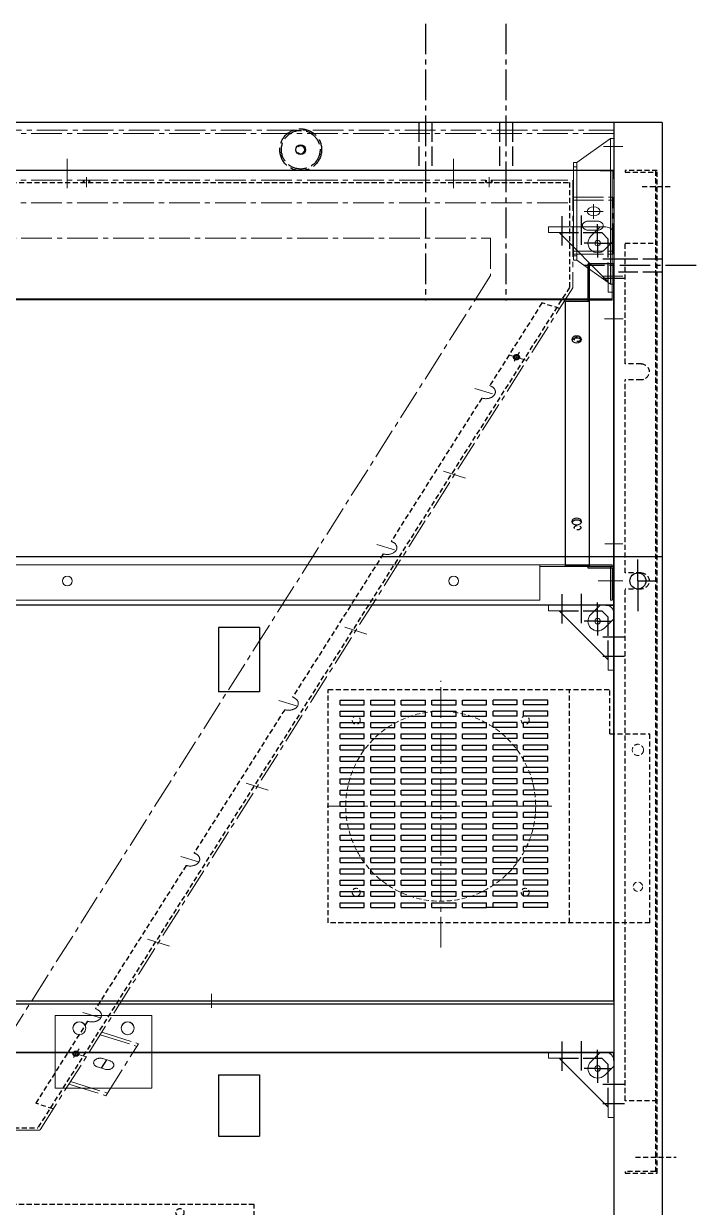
# Model space of a CAD drawing. Header units: millimetres. Extents: x -30327 to 34858, y 4015 to 75103.
# Drawn here: x -8262 to -7844, y 48975 to 49711 of the extents above; entities that cross this region are included whole.
import ezdxf

# ---------------------------------------------------------------- set-up
doc = ezdxf.new("R2010")
doc.units = ezdxf.units.MM
for name, pattern in [('ACAD_ISO02W100', [15, 12, -3]), ('CENTER2', [28.575, 19.05, -3.175, 3.175, -3.175]), ('HIDDEN2', [4.7625, 3.175, -1.5875])]:
    doc.linetypes.add(name, pattern=pattern)
doc.layers.add('cen', color=1, linetype='CENTER2', lineweight=9)
doc.layers.add('dim', color=2, linetype='Continuous', lineweight=9)
for name, color, linetype in [('green', 3, 'ACAD_ISO02W100'), ('hidden', 3, 'HIDDEN2'), ('magenta', 6, 'Continuous'), ('red', 1, 'CENTER2'), ('yellow', 2, 'Continuous')]:
    doc.layers.add(name, color=color, linetype=linetype)

# ---------------------------------------------------------------- blocks, each defined once
blk = doc.blocks.new('DDD')
for p, q in [((4725.73, 13519.48), (4695.23, 13549.98)), ((4725.73, 13519.48), (4695.23, 13549.98)), ((4720.74, 13553.48), (4714.99, 13547.73)), ((4720.74, 13553.48), (4714.99, 13547.73)), ((4729.23, 13545), (4723.47, 13539.24)), ((4729.23, 13545), (4723.47, 13539.24))]:
    blk.add_line(p, q)
blk.add_lwpolyline([(4688.73, 13553.48), (4724.23, 13553.48, -0.414214), (4729.23, 13548.48), (4729.23, 13512.98)], format="xyb")
blk.add_lwpolyline([(4688.73, 13553.48), (4724.23, 13553.48, -0.414214), (4729.23, 13548.48), (4729.23, 13512.98)], format="xyb")
for points in [[(4688.73, 13553.48), (4688.73, 13549.98)], [(4688.73, 13553.48), (4688.73, 13549.98)], [(4688.73, 13549.98), (4695.23, 13549.98)], [(4688.73, 13549.98), (4695.23, 13549.98)], [(4725.73, 13519.48), (4725.73, 13512.98)], [(4725.73, 13519.48), (4725.73, 13512.98)], [(4725.73, 13512.98), (4729.23, 13512.98)], [(4725.73, 13512.98), (4729.23, 13512.98)]]:
    blk.add_lwpolyline(points)
blk.add_circle((4719.23, 13543.48), 1.75)
blk.add_circle((4719.23, 13543.48), 1.75)
blk.add_arc((4719.23, 13543.48), 6, 135, 315)
blk.add_arc((4719.23, 13543.48), 6, 135, 315)
at = {"layer": 'green'}
for p, q in [((4695.23, 13549.98), (4721.73, 13549.98)), ((4695.23, 13549.98), (4721.73, 13549.98)), ((4721.73, 13549.98), (4725.73, 13545.98)), ((4721.73, 13549.98), (4725.73, 13545.98)), ((4725.73, 13519.48), (4725.73, 13545.98)), ((4725.73, 13519.48), (4725.73, 13545.98))]:
    blk.add_line(p, q, dxfattribs=at)
at = {"layer": 'red'}
for p, q in [((4697.23, 13542.02), (4697.23, 13560.21)), ((4697.23, 13542.02), (4697.23, 13560.21)), ((4709.23, 13542.32), (4709.23, 13560.51)), ((4709.23, 13542.32), (4709.23, 13560.51)), ((4719.23, 13543.48), (4719.23, 13555.15)), ((4719.23, 13543.48), (4719.23, 13555.15)), ((4719.23, 13543.48), (4710.82, 13543.48)), ((4719.23, 13543.48), (4710.82, 13543.48)), ((4719.23, 13543.48), (4727.73, 13543.5)), ((4719.23, 13543.48), (4727.73, 13543.5)), ((4719.23, 13543.48), (4719.23, 13534.6)), ((4719.23, 13543.48), (4719.23, 13534.6)), ((4735.86, 13533.48), (4722.43, 13533.48)), ((4735.86, 13533.48), (4722.43, 13533.48)), ((4735.86, 13521.48), (4722.43, 13521.48)), ((4735.86, 13521.48), (4722.43, 13521.48))]:
    blk.add_line(p, q, dxfattribs=at)
blk = doc.blocks.new('htrsdgstergs')
for p, q in [((3647.03, 65525.53), (3775.03, 65525.53)), ((3647.03, 65523.53), (3647.03, 65525.53)), ((3647.03, 65523.53), (3775.03, 65523.53)), ((3668.03, 65502.53), (3647.03, 65523.53)), ((3754.03, 65502.53), (3775.03, 65523.53)), ((3775.03, 65525.53), (3775.03, 65523.53)), ((3754.03, 65502.53), (3668.03, 65502.53)), ((3668.03, 65502.53), (3668.03, 65500.53)), ((3754.03, 65500.53), (3668.03, 65500.53)), ((3672.03, 65502.53), (3672.03, 65500.53)), ((3750.03, 65502.53), (3750.03, 65500.53)), ((3754.03, 65502.53), (3754.03, 65500.53))]:
    blk.add_line(p, q)
blk.add_circle((3711.03, 65513.03), 4)
at = {"layer": 'cen'}
for p, q in [((3654.03, 65519.17), (3654.03, 65531.09)), ((3768.03, 65519.17), (3768.03, 65531.09)), ((3711.03, 65507.07), (3711.03, 65518.99)), ((3704.59, 65513.03), (3717.24, 65513.03))]:
    blk.add_line(p, q, dxfattribs=at)
blk = doc.blocks.new('HDRTHRDTHD')
for p, q in [((5220.52, 65527.33), (5280.52, 65527.33)), ((5220.52, 65527.33), (5280.52, 65527.33)), ((5220.52, 65482.08), (5220.52, 65527.33)), ((5280.52, 65527.33), (5280.52, 65482.08)), ((5280.52, 65482.08), (5220.52, 65482.08))]:
    blk.add_line(p, q)
for centre in [(5235.52, 65519.33), (5265.52, 65519.33)]:
    blk.add_circle(centre, 4)
for centre in [(5235.52, 65519.33), (5265.52, 65519.33)]:
    blk.add_arc(centre, 4, 3.83835, 176.16165)
blk = doc.blocks.new('HEGHER')
for p, q in [((-26.29, 44092.11), (-1.29, 44092.11)), ((-26.29, 44089.61), (-1.29, 44089.61)), ((-1.29, 44092.11), (-1.29, 44042.11)), ((-1.29, 44092.11), (-1.29, 44042.11)), ((-16.29, 44071.11), (-11.29, 44071.11)), ((-16.29, 44063.11), (-11.29, 44063.11)), ((-26.29, 44044.61), (-1.29, 44044.61)), ((-26.29, 44042.11), (-1.29, 44042.11))]:
    blk.add_line(p, q)
for centre, start, end in [((-16.29, 44067.11), 90, 270), ((-11.29, 44067.11), 270, 90)]:
    blk.add_arc(centre, 4, start, end)
blk = doc.blocks.new('GSEFREGFSEA')
for p, q in [((-1256.36, 55296.77), (-810.47, 55296.77)), ((-479.42, 54556.5), (-810.47, 55296.77)), ((-530.42, 54545.62), (-843.53, 55245.77)), ((-781.71, 55232.46), (-792.67, 55227.56)), ((-507.96, 54620.33), (-518.92, 54615.43)), ((-479.42, 54461.86), (-479.42, 54556.5)), ((-530.42, 54512.86), (-530.42, 54545.62)), ((-479.42, 54526.86), (-454.42, 54526.86)), ((-479.42, 54524.36), (-454.42, 54524.36)), ((-454.42, 54526.86), (-454.42, 54476.86)), ((-1536.42, 54512.86), (-530.42, 54512.86)), ((-469.42, 54505.86), (-464.42, 54505.86)), ((-469.42, 54497.86), (-464.42, 54497.86)), ((-1587.42, 54481.86), (-479.42, 54481.86)), ((-479.42, 54479.36), (-454.42, 54479.36)), ((-479.42, 54476.86), (-454.42, 54476.86)), ((-1587.42, 54461.86), (-479.42, 54461.86))]:
    blk.add_line(p, q)
for centre, radius, start, end in [((-778.2, 55195.73), 6, 292.11967, 116.06958), ((-717.16, 55058.71), 6, 293.93669, 114.09462), ((-655.92, 54921.78), 6, 293.93669, 114.09462), ((-594.68, 54784.85), 6, 293.93669, 114.09462), ((-533.45, 54647.92), 6, 293.93669, 114.09462), ((-469.42, 54501.86), 4, 90, 270), ((-464.42, 54501.86), 4, 270, 90)]:
    blk.add_arc(centre, radius, start, end)
at = {"layer": 'cen'}
for p, q in [((-784.51, 55231.2), (-792.4, 55227.69)), ((-783.69, 55193.29), (-772.72, 55198.16)), ((-743.7, 55128.96), (-729.91, 55135.13)), ((-722.83, 55056.19), (-711.86, 55061.06)), ((-682.39, 54991.87), (-668.6, 54998.03)), ((-661.97, 54919.1), (-651, 54923.96)), ((-621.08, 54854.77), (-607.29, 54860.93)), ((-601.11, 54782), (-590.14, 54786.86)), ((-559.76, 54717.67), (-545.98, 54723.83)), ((-540.25, 54644.9), (-529.28, 54649.77)), ((-510.76, 54619.07), (-518.65, 54615.56)), ((-781.42, 54459.29), (-781.42, 54467.92)), ((-531.42, 54459.29), (-531.42, 54467.92))]:
    blk.add_line(p, q, dxfattribs=at)
at = {"layer": 'cen', "ltscale": 4}
for p, q in [((-789.64, 55233.05), (-786.15, 55225.21)), ((-515.89, 54620.92), (-512.4, 54613.08))]:
    blk.add_line(p, q, dxfattribs=at)
at = {"layer": 'hidden'}
for p, q in [((-1255.07, 55294.77), (-811.77, 55294.77)), ((-481.42, 54556.08), (-811.77, 55294.77)), ((-802.13, 55278.11), (-813.08, 55273.21)), ((-780.84, 55201.12), (-813.08, 55273.21)), ((-719.61, 55064.19), (-775.94, 55190.17)), ((-658.37, 54927.26), (-714.71, 55053.24)), ((-597.13, 54790.33), (-653.47, 54916.3)), ((-535.89, 54653.4), (-592.23, 54779.37)), ((-498.51, 54569.79), (-531, 54642.44)), ((-487.55, 54574.69), (-498.51, 54569.79)), ((-481.42, 54463.86), (-481.42, 54556.08)), ((-1585.42, 54463.86), (-481.42, 54463.86))]:
    blk.add_line(p, q, dxfattribs=at)
at = {"layer": 'hidden', "ltscale": 4}
for p, q in [((-783.42, 54463.86), (-783.42, 54461.86)), ((-782.92, 54463.86), (-782.92, 54461.86)), ((-779.92, 54463.86), (-779.92, 54461.86)), ((-779.42, 54463.86), (-779.42, 54461.86)), ((-533.42, 54463.86), (-533.42, 54461.86)), ((-532.92, 54463.86), (-532.92, 54461.86)), ((-529.92, 54463.86), (-529.92, 54461.86)), ((-529.42, 54463.86), (-529.42, 54461.86))]:
    blk.add_line(p, q, dxfattribs=at)
for centre, radius in [((-788.1, 55229.61), 2), ((-788.1, 55229.61), 2), ((-788.1, 55229.61), 1.5), ((-788.1, 55229.61), 1.5), ((-514.35, 54617.48), 2), ((-514.35, 54617.48), 2), ((-514.35, 54617.48), 1.5), ((-514.35, 54617.48), 1.5)]:
    blk.add_circle(centre, radius, dxfattribs=at)
at = {"layer": 'yellow'}
blk.add_line((-769.16, 55234.94), (-772.42, 55242.25), dxfattribs=at)
at = {"rotation": 24.09462357334447}
blk.add_blockref('HEGHER', (17231.97, 15016.58), dxfattribs=at)
blk = doc.blocks.new('HTHERHT')
at = {"lineweight": 15}
for p, q in [((9552.16, 59447.97), (8395.16, 59447.97)), ((9552.16, 59447.97), (9552.16, 59446.23)), ((9552.16, 59446.23), (9552.16, 59368.27)), ((9552.16, 59368.27), (8395.16, 59368.27)), ((9538.16, 59367.75), (8409.16, 59367.75)), ((9538.16, 59367.93), (9552.16, 59367.93)), ((9538.16, 59367.93), (9538.16, 59367.75)), ((9538.16, 59367.75), (9538.16, 59202.97)), ((9538.16, 59367.47), (9552.16, 59367.47)), ((9552.16, 59368.27), (9552.16, 59367.93)), ((9552.16, 59367.47), (9552.16, 59367.93)), ((9552.16, 59202.97), (8395.16, 59202.97)), ((9552.16, 59201.97), (9507.16, 59201.97)), ((9552.16, 59202.97), (9552.16, 59201.97)), ((9507.16, 59180.97), (8440.16, 59180.97)), ((9552.16, 59180.97), (9551.16, 59180.97))]:
    blk.add_line(p, q, dxfattribs=at)
for p, q in [((9507.16, 59202.97), (9507.16, 59180.97)), ((9551.16, 59201.97), (9551.16, 59180.97)), ((9552.16, 59201.97), (9552.16, 59180.97))]:
    blk.add_line(p, q)
for centre in [(9213.66, 59192.97), (9453.66, 59192.97)]:
    blk.add_circle(centre, 3)
at = {"layer": 'cen'}
for p, q in [((9213.66, 59455.21), (9213.66, 59437.09)), ((9453.66, 59455.21), (9453.66, 59437.09)), ((9558.83, 59192.97), (9543.49, 59192.97))]:
    blk.add_line(p, q, dxfattribs=at)
at = {"layer": 'hidden', "extrusion": (0, -0.707107, 0.707107)}
for centre in [(9530.66, 41961.93, -41961.93), (9530.66, 41879.16, -41879.16)]:
    blk.add_circle(centre, 2, dxfattribs=at)
blk = doc.blocks.new('HTRDHTRSH')
for p, q in [((12268.56, 58771.41), (12268.56, 58916.41)), ((12268.56, 58916.41), (12443.56, 58916.41)), ((12418.56, 58771.41), (12418.56, 58916.41)), ((12443.56, 58888.91), (12443.56, 58916.41)), ((12443.56, 58888.91), (12468.56, 58888.91)), ((12468.56, 58771.41), (12468.56, 58888.91)), ((12468.56, 58771.41), (12268.56, 58771.41))]:
    blk.add_line(p, q)
at = {"lineweight": 9}
for centre, radius in [((12338.56, 58843.91), 59), ((12286.06, 58897.41), 2.5), ((12391.06, 58897.41), 2.5), ((12461.06, 58878.91), 3.5), ((12286.06, 58790.41), 2.5), ((12391.06, 58790.41), 2.5), ((12461.06, 58793.91), 2.91)]:
    blk.add_circle(centre, radius, dxfattribs=at)
at = {"layer": 'cen', "lineweight": 9}
for p, q in [((12338.56, 58756.05), (12338.56, 58921.93)), ((12267.96, 58843.91), (12409.16, 58843.91))]:
    blk.add_line(p, q, dxfattribs=at)
blk = doc.blocks.new('bgfs')
at = {"color": 0}
for p, q in [((19166.84, 10900.74), (19181.84, 10900.74)), ((19166.84, 10897.74), (19166.84, 10900.74)), ((19166.84, 10897.74), (19181.84, 10897.74)), ((19181.84, 10897.74), (19181.84, 10900.74)), ((19185.84, 10900.74), (19200.84, 10900.74)), ((19185.84, 10897.74), (19185.84, 10900.74)), ((19185.84, 10897.74), (19200.84, 10897.74)), ((19200.84, 10897.74), (19200.84, 10900.74)), ((19204.84, 10900.74), (19219.84, 10900.74)), ((19204.84, 10897.74), (19204.84, 10900.74)), ((19204.84, 10897.74), (19219.84, 10897.74)), ((19219.84, 10897.74), (19219.84, 10900.74)), ((19223.84, 10900.74), (19238.84, 10900.74)), ((19223.84, 10897.74), (19223.84, 10900.74)), ((19223.84, 10897.74), (19238.84, 10897.74)), ((19238.84, 10897.74), (19238.84, 10900.74)), ((19242.84, 10900.74), (19257.84, 10900.74)), ((19242.84, 10897.74), (19242.84, 10900.74)), ((19242.84, 10897.74), (19257.84, 10897.74)), ((19257.84, 10897.74), (19257.84, 10900.74)), ((19261.84, 10897.74), (19261.84, 10900.74)), ((19276.84, 10900.74), (19261.84, 10900.74)), ((19276.84, 10897.74), (19261.84, 10897.74)), ((19276.84, 10897.74), (19276.84, 10900.74)), ((19280.84, 10897.74), (19280.84, 10900.74)), ((19295.84, 10900.74), (19280.84, 10900.74)), ((19295.84, 10897.74), (19280.84, 10897.74)), ((19295.84, 10897.74), (19295.84, 10900.74)), ((19166.84, 10893.74), (19181.84, 10893.74)), ((19166.84, 10890.74), (19166.84, 10893.74)), ((19166.84, 10890.74), (19181.84, 10890.74)), ((19181.84, 10890.74), (19181.84, 10893.74)), ((19185.84, 10893.74), (19200.84, 10893.74)), ((19185.84, 10890.74), (19185.84, 10893.74)), ((19185.84, 10890.74), (19200.84, 10890.74)), ((19200.84, 10890.74), (19200.84, 10893.74)), ((19204.84, 10893.74), (19219.84, 10893.74)), ((19204.84, 10890.74), (19204.84, 10893.74)), ((19204.84, 10890.74), (19219.84, 10890.74)), ((19219.84, 10890.74), (19219.84, 10893.74)), ((19223.84, 10893.74), (19238.84, 10893.74)), ((19223.84, 10890.74), (19223.84, 10893.74)), ((19223.84, 10890.74), (19238.84, 10890.74)), ((19238.84, 10890.74), (19238.84, 10893.74)), ((19242.84, 10893.74), (19257.84, 10893.74)), ((19242.84, 10890.74), (19242.84, 10893.74)), ((19242.84, 10890.74), (19257.84, 10890.74)), ((19257.84, 10890.74), (19257.84, 10893.74)), ((19261.84, 10890.74), (19261.84, 10893.74)), ((19276.84, 10893.74), (19261.84, 10893.74)), ((19276.84, 10890.74), (19261.84, 10890.74)), ((19276.84, 10890.74), (19276.84, 10893.74)), ((19280.84, 10890.74), (19280.84, 10893.74)), ((19295.84, 10893.74), (19280.84, 10893.74)), ((19295.84, 10890.74), (19280.84, 10890.74)), ((19295.84, 10890.74), (19295.84, 10893.74)), ((19166.84, 10886.74), (19181.84, 10886.74)), ((19166.84, 10883.74), (19166.84, 10886.74)), ((19166.84, 10883.74), (19181.84, 10883.74)), ((19166.84, 10879.74), (19181.84, 10879.74)), ((19166.84, 10876.74), (19166.84, 10879.74)), ((19181.84, 10883.74), (19181.84, 10886.74)), ((19181.84, 10876.74), (19181.84, 10879.74)), ((19185.84, 10886.74), (19200.84, 10886.74)), ((19185.84, 10883.74), (19185.84, 10886.74)), ((19185.84, 10883.74), (19200.84, 10883.74)), ((19185.84, 10879.74), (19200.84, 10879.74)), ((19185.84, 10876.74), (19185.84, 10879.74)), ((19200.84, 10883.74), (19200.84, 10886.74)), ((19200.84, 10876.74), (19200.84, 10879.74)), ((19204.84, 10886.74), (19219.84, 10886.74)), ((19204.84, 10883.74), (19204.84, 10886.74)), ((19204.84, 10883.74), (19219.84, 10883.74)), ((19204.84, 10879.74), (19219.84, 10879.74)), ((19204.84, 10876.74), (19204.84, 10879.74)), ((19219.84, 10883.74), (19219.84, 10886.74)), ((19219.84, 10876.74), (19219.84, 10879.74)), ((19223.84, 10886.74), (19238.84, 10886.74)), ((19223.84, 10883.74), (19223.84, 10886.74)), ((19223.84, 10883.74), (19238.84, 10883.74)), ((19223.84, 10879.74), (19238.84, 10879.74)), ((19223.84, 10876.74), (19223.84, 10879.74)), ((19238.84, 10883.74), (19238.84, 10886.74)), ((19238.84, 10876.74), (19238.84, 10879.74)), ((19242.84, 10883.74), (19242.84, 10886.74)), ((19242.84, 10886.74), (19257.84, 10886.74)), ((19242.84, 10883.74), (19257.84, 10883.74)), ((19242.84, 10876.74), (19242.84, 10879.74)), ((19242.84, 10879.74), (19257.84, 10879.74)), ((19257.84, 10883.74), (19257.84, 10886.74)), ((19257.84, 10876.74), (19257.84, 10879.74)), ((19276.84, 10886.74), (19261.84, 10886.74)), ((19261.84, 10883.74), (19261.84, 10886.74)), ((19276.84, 10883.74), (19261.84, 10883.74)), ((19276.84, 10879.74), (19261.84, 10879.74)), ((19261.84, 10876.74), (19261.84, 10879.74)), ((19276.84, 10883.74), (19276.84, 10886.74)), ((19276.84, 10876.74), (19276.84, 10879.74)), ((19280.84, 10883.74), (19280.84, 10886.74)), ((19295.84, 10886.74), (19280.84, 10886.74)), ((19295.84, 10883.74), (19280.84, 10883.74)), ((19280.84, 10876.74), (19280.84, 10879.74)), ((19295.84, 10879.74), (19280.84, 10879.74)), ((19295.84, 10883.74), (19295.84, 10886.74)), ((19295.84, 10876.74), (19295.84, 10879.74)), ((19166.84, 10876.74), (19181.84, 10876.74)), ((19166.84, 10869.74), (19166.84, 10872.74)), ((19166.84, 10872.74), (19181.84, 10872.74)), ((19181.84, 10869.74), (19181.84, 10872.74)), ((19185.84, 10876.74), (19200.84, 10876.74)), ((19185.84, 10869.74), (19185.84, 10872.74)), ((19185.84, 10872.74), (19200.84, 10872.74)), ((19200.84, 10869.74), (19200.84, 10872.74)), ((19204.84, 10876.74), (19219.84, 10876.74)), ((19204.84, 10869.74), (19204.84, 10872.74)), ((19204.84, 10872.74), (19219.84, 10872.74)), ((19219.84, 10869.74), (19219.84, 10872.74)), ((19223.84, 10876.74), (19238.84, 10876.74)), ((19223.84, 10869.74), (19223.84, 10872.74)), ((19223.84, 10872.74), (19238.84, 10872.74)), ((19238.84, 10869.74), (19238.84, 10872.74)), ((19242.84, 10876.74), (19257.84, 10876.74)), ((19242.84, 10869.74), (19242.84, 10872.74)), ((19242.84, 10872.74), (19257.84, 10872.74)), ((19257.84, 10869.74), (19257.84, 10872.74)), ((19276.84, 10876.74), (19261.84, 10876.74)), ((19276.84, 10872.74), (19261.84, 10872.74)), ((19261.84, 10869.74), (19261.84, 10872.74)), ((19276.84, 10869.74), (19276.84, 10872.74)), ((19295.84, 10876.74), (19280.84, 10876.74)), ((19295.84, 10872.74), (19280.84, 10872.74)), ((19280.84, 10869.74), (19280.84, 10872.74)), ((19295.84, 10869.74), (19295.84, 10872.74)), ((19166.84, 10869.74), (19181.84, 10869.74)), ((19166.84, 10862.74), (19166.84, 10865.74)), ((19166.84, 10865.74), (19181.84, 10865.74)), ((19181.84, 10862.74), (19181.84, 10865.74)), ((19185.84, 10869.74), (19200.84, 10869.74)), ((19185.84, 10862.74), (19185.84, 10865.74)), ((19185.84, 10865.74), (19200.84, 10865.74)), ((19200.84, 10862.74), (19200.84, 10865.74)), ((19204.84, 10869.74), (19219.84, 10869.74)), ((19204.84, 10862.74), (19204.84, 10865.74)), ((19204.84, 10865.74), (19219.84, 10865.74)), ((19219.84, 10862.74), (19219.84, 10865.74)), ((19223.84, 10869.74), (19238.84, 10869.74)), ((19223.84, 10862.74), (19223.84, 10865.74)), ((19223.84, 10865.74), (19238.84, 10865.74)), ((19238.84, 10862.74), (19238.84, 10865.74)), ((19242.84, 10869.74), (19257.84, 10869.74)), ((19242.84, 10862.74), (19242.84, 10865.74)), ((19242.84, 10865.74), (19257.84, 10865.74)), ((19257.84, 10862.74), (19257.84, 10865.74)), ((19276.84, 10869.74), (19261.84, 10869.74)), ((19276.84, 10865.74), (19261.84, 10865.74)), ((19261.84, 10862.74), (19261.84, 10865.74)), ((19276.84, 10862.74), (19276.84, 10865.74)), ((19295.84, 10869.74), (19280.84, 10869.74)), ((19295.84, 10865.74), (19280.84, 10865.74)), ((19280.84, 10862.74), (19280.84, 10865.74)), ((19295.84, 10862.74), (19295.84, 10865.74)), ((19166.84, 10862.74), (19181.84, 10862.74)), ((19166.84, 10855.74), (19166.84, 10858.74)), ((19166.84, 10858.74), (19181.84, 10858.74)), ((19181.84, 10855.74), (19181.84, 10858.74)), ((19185.84, 10862.74), (19200.84, 10862.74)), ((19185.84, 10855.74), (19185.84, 10858.74)), ((19185.84, 10858.74), (19200.84, 10858.74)), ((19200.84, 10855.74), (19200.84, 10858.74)), ((19204.84, 10862.74), (19219.84, 10862.74)), ((19204.84, 10855.74), (19204.84, 10858.74)), ((19204.84, 10858.74), (19219.84, 10858.74)), ((19219.84, 10855.74), (19219.84, 10858.74)), ((19223.84, 10862.74), (19238.84, 10862.74)), ((19223.84, 10855.74), (19223.84, 10858.74)), ((19223.84, 10858.74), (19238.84, 10858.74)), ((19238.84, 10855.74), (19238.84, 10858.74)), ((19242.84, 10862.74), (19257.84, 10862.74)), ((19242.84, 10855.74), (19242.84, 10858.74)), ((19242.84, 10858.74), (19257.84, 10858.74)), ((19257.84, 10855.74), (19257.84, 10858.74)), ((19276.84, 10862.74), (19261.84, 10862.74)), ((19276.84, 10858.74), (19261.84, 10858.74)), ((19261.84, 10855.74), (19261.84, 10858.74)), ((19276.84, 10855.74), (19276.84, 10858.74)), ((19295.84, 10862.74), (19280.84, 10862.74)), ((19295.84, 10858.74), (19280.84, 10858.74)), ((19280.84, 10855.74), (19280.84, 10858.74)), ((19295.84, 10855.74), (19295.84, 10858.74)), ((19166.84, 10855.74), (19181.84, 10855.74)), ((19166.84, 10848.74), (19166.84, 10851.74)), ((19166.84, 10851.74), (19181.84, 10851.74)), ((19181.84, 10848.74), (19181.84, 10851.74)), ((19185.84, 10855.74), (19200.84, 10855.74)), ((19185.84, 10848.74), (19185.84, 10851.74)), ((19185.84, 10851.74), (19200.84, 10851.74)), ((19200.84, 10848.74), (19200.84, 10851.74)), ((19204.84, 10855.74), (19219.84, 10855.74)), ((19204.84, 10848.74), (19204.84, 10851.74)), ((19204.84, 10851.74), (19219.84, 10851.74)), ((19219.84, 10848.74), (19219.84, 10851.74)), ((19223.84, 10855.74), (19238.84, 10855.74)), ((19223.84, 10848.74), (19223.84, 10851.74)), ((19223.84, 10851.74), (19238.84, 10851.74)), ((19238.84, 10848.74), (19238.84, 10851.74)), ((19242.84, 10855.74), (19257.84, 10855.74)), ((19242.84, 10851.74), (19257.84, 10851.74)), ((19242.84, 10848.74), (19242.84, 10851.74)), ((19257.84, 10848.74), (19257.84, 10851.74)), ((19276.84, 10855.74), (19261.84, 10855.74)), ((19261.84, 10848.74), (19261.84, 10851.74)), ((19276.84, 10851.74), (19261.84, 10851.74)), ((19276.84, 10848.74), (19276.84, 10851.74)), ((19295.84, 10855.74), (19280.84, 10855.74)), ((19295.84, 10851.74), (19280.84, 10851.74)), ((19280.84, 10848.74), (19280.84, 10851.74)), ((19295.84, 10848.74), (19295.84, 10851.74)), ((19166.84, 10848.74), (19181.84, 10848.74)), ((19166.84, 10841.74), (19166.84, 10844.74)), ((19166.84, 10844.74), (19181.84, 10844.74)), ((19181.84, 10841.74), (19181.84, 10844.74)), ((19185.84, 10848.74), (19200.84, 10848.74)), ((19185.84, 10841.74), (19185.84, 10844.74)), ((19185.84, 10844.74), (19200.84, 10844.74)), ((19200.84, 10841.74), (19200.84, 10844.74)), ((19204.84, 10848.74), (19219.84, 10848.74)), ((19204.84, 10841.74), (19204.84, 10844.74)), ((19204.84, 10844.74), (19219.84, 10844.74)), ((19219.84, 10841.74), (19219.84, 10844.74)), ((19223.84, 10848.74), (19238.84, 10848.74)), ((19223.84, 10841.74), (19223.84, 10844.74)), ((19223.84, 10844.74), (19238.84, 10844.74)), ((19238.84, 10841.74), (19238.84, 10844.74)), ((19242.84, 10848.74), (19257.84, 10848.74)), ((19242.84, 10844.74), (19257.84, 10844.74)), ((19242.84, 10841.74), (19242.84, 10844.74)), ((19257.84, 10841.74), (19257.84, 10844.74)), ((19276.84, 10848.74), (19261.84, 10848.74)), ((19261.84, 10841.74), (19261.84, 10844.74)), ((19276.84, 10844.74), (19261.84, 10844.74)), ((19276.84, 10841.74), (19276.84, 10844.74)), ((19295.84, 10848.74), (19280.84, 10848.74)), ((19295.84, 10844.74), (19280.84, 10844.74)), ((19280.84, 10841.74), (19280.84, 10844.74)), ((19295.84, 10841.74), (19295.84, 10844.74)), ((19166.84, 10841.74), (19181.84, 10841.74)), ((19166.84, 10837.74), (19181.84, 10837.74)), ((19166.84, 10834.74), (19166.84, 10837.74)), ((19181.84, 10834.74), (19181.84, 10837.74)), ((19185.84, 10841.74), (19200.84, 10841.74)), ((19185.84, 10837.74), (19200.84, 10837.74)), ((19185.84, 10834.74), (19185.84, 10837.74)), ((19200.84, 10834.74), (19200.84, 10837.74)), ((19204.84, 10841.74), (19219.84, 10841.74)), ((19204.84, 10837.74), (19219.84, 10837.74)), ((19204.84, 10834.74), (19204.84, 10837.74)), ((19219.84, 10834.74), (19219.84, 10837.74)), ((19223.84, 10841.74), (19238.84, 10841.74)), ((19223.84, 10837.74), (19238.84, 10837.74)), ((19223.84, 10834.74), (19223.84, 10837.74)), ((19238.84, 10834.74), (19238.84, 10837.74)), ((19242.84, 10841.74), (19257.84, 10841.74)), ((19242.84, 10837.74), (19257.84, 10837.74)), ((19242.84, 10834.74), (19242.84, 10837.74)), ((19257.84, 10834.74), (19257.84, 10837.74)), ((19276.84, 10841.74), (19261.84, 10841.74)), ((19261.84, 10834.74), (19261.84, 10837.74)), ((19276.84, 10837.74), (19261.84, 10837.74)), ((19276.84, 10834.74), (19276.84, 10837.74)), ((19295.84, 10841.74), (19280.84, 10841.74)), ((19280.84, 10834.74), (19280.84, 10837.74)), ((19295.84, 10837.74), (19280.84, 10837.74)), ((19295.84, 10834.74), (19295.84, 10837.74)), ((19166.84, 10834.74), (19181.84, 10834.74)), ((19166.84, 10830.74), (19181.84, 10830.74)), ((19166.84, 10827.74), (19166.84, 10830.74)), ((19181.84, 10827.74), (19181.84, 10830.74)), ((19185.84, 10834.74), (19200.84, 10834.74)), ((19185.84, 10830.74), (19200.84, 10830.74)), ((19185.84, 10827.74), (19185.84, 10830.74)), ((19200.84, 10827.74), (19200.84, 10830.74)), ((19204.84, 10834.74), (19219.84, 10834.74)), ((19204.84, 10830.74), (19219.84, 10830.74)), ((19204.84, 10827.74), (19204.84, 10830.74)), ((19219.84, 10827.74), (19219.84, 10830.74)), ((19223.84, 10834.74), (19238.84, 10834.74)), ((19223.84, 10830.74), (19238.84, 10830.74)), ((19223.84, 10827.74), (19223.84, 10830.74)), ((19238.84, 10827.74), (19238.84, 10830.74)), ((19242.84, 10834.74), (19257.84, 10834.74)), ((19242.84, 10830.74), (19257.84, 10830.74)), ((19242.84, 10827.74), (19242.84, 10830.74)), ((19257.84, 10827.74), (19257.84, 10830.74)), ((19276.84, 10834.74), (19261.84, 10834.74)), ((19261.84, 10827.74), (19261.84, 10830.74)), ((19276.84, 10830.74), (19261.84, 10830.74)), ((19276.84, 10827.74), (19276.84, 10830.74)), ((19295.84, 10834.74), (19280.84, 10834.74)), ((19280.84, 10827.74), (19280.84, 10830.74)), ((19295.84, 10830.74), (19280.84, 10830.74)), ((19295.84, 10827.74), (19295.84, 10830.74)), ((19166.84, 10827.74), (19181.84, 10827.74)), ((19166.84, 10823.74), (19181.84, 10823.74)), ((19166.84, 10820.74), (19166.84, 10823.74)), ((19181.84, 10820.74), (19181.84, 10823.74)), ((19185.84, 10827.74), (19200.84, 10827.74)), ((19185.84, 10823.74), (19200.84, 10823.74)), ((19185.84, 10820.74), (19185.84, 10823.74)), ((19200.84, 10820.74), (19200.84, 10823.74)), ((19204.84, 10827.74), (19219.84, 10827.74)), ((19204.84, 10823.74), (19219.84, 10823.74)), ((19204.84, 10820.74), (19204.84, 10823.74)), ((19219.84, 10820.74), (19219.84, 10823.74)), ((19223.84, 10827.74), (19238.84, 10827.74)), ((19223.84, 10823.74), (19238.84, 10823.74)), ((19223.84, 10820.74), (19223.84, 10823.74)), ((19238.84, 10820.74), (19238.84, 10823.74)), ((19242.84, 10827.74), (19257.84, 10827.74)), ((19242.84, 10823.74), (19257.84, 10823.74)), ((19242.84, 10820.74), (19242.84, 10823.74)), ((19257.84, 10820.74), (19257.84, 10823.74)), ((19276.84, 10827.74), (19261.84, 10827.74)), ((19261.84, 10820.74), (19261.84, 10823.74)), ((19276.84, 10823.74), (19261.84, 10823.74)), ((19276.84, 10820.74), (19276.84, 10823.74)), ((19295.84, 10827.74), (19280.84, 10827.74)), ((19280.84, 10820.74), (19280.84, 10823.74)), ((19295.84, 10823.74), (19280.84, 10823.74)), ((19295.84, 10820.74), (19295.84, 10823.74)), ((19166.84, 10820.74), (19181.84, 10820.74)), ((19166.84, 10816.74), (19181.84, 10816.74)), ((19166.84, 10813.74), (19166.84, 10816.74)), ((19166.84, 10813.74), (19181.84, 10813.74)), ((19181.84, 10813.74), (19181.84, 10816.74)), ((19185.84, 10820.74), (19200.84, 10820.74)), ((19185.84, 10816.74), (19200.84, 10816.74)), ((19185.84, 10813.74), (19185.84, 10816.74)), ((19185.84, 10813.74), (19200.84, 10813.74)), ((19200.84, 10813.74), (19200.84, 10816.74)), ((19204.84, 10820.74), (19219.84, 10820.74)), ((19204.84, 10816.74), (19219.84, 10816.74)), ((19204.84, 10813.74), (19204.84, 10816.74)), ((19204.84, 10813.74), (19219.84, 10813.74)), ((19219.84, 10813.74), (19219.84, 10816.74)), ((19223.84, 10820.74), (19238.84, 10820.74)), ((19223.84, 10816.74), (19238.84, 10816.74)), ((19223.84, 10813.74), (19223.84, 10816.74)), ((19223.84, 10813.74), (19238.84, 10813.74)), ((19238.84, 10813.74), (19238.84, 10816.74)), ((19242.84, 10820.74), (19257.84, 10820.74)), ((19242.84, 10813.74), (19242.84, 10816.74)), ((19242.84, 10816.74), (19257.84, 10816.74)), ((19242.84, 10813.74), (19257.84, 10813.74)), ((19257.84, 10813.74), (19257.84, 10816.74)), ((19276.84, 10820.74), (19261.84, 10820.74)), ((19276.84, 10816.74), (19261.84, 10816.74)), ((19261.84, 10813.74), (19261.84, 10816.74)), ((19276.84, 10813.74), (19261.84, 10813.74)), ((19276.84, 10813.74), (19276.84, 10816.74)), ((19295.84, 10820.74), (19280.84, 10820.74)), ((19280.84, 10813.74), (19280.84, 10816.74)), ((19295.84, 10816.74), (19280.84, 10816.74)), ((19295.84, 10813.74), (19280.84, 10813.74)), ((19295.84, 10813.74), (19295.84, 10816.74)), ((19166.84, 10809.74), (19181.84, 10809.74)), ((19166.84, 10806.74), (19166.84, 10809.74)), ((19166.84, 10806.74), (19181.84, 10806.74)), ((19181.84, 10806.74), (19181.84, 10809.74)), ((19185.84, 10809.74), (19200.84, 10809.74)), ((19185.84, 10806.74), (19185.84, 10809.74)), ((19185.84, 10806.74), (19200.84, 10806.74)), ((19200.84, 10806.74), (19200.84, 10809.74)), ((19204.84, 10809.74), (19219.84, 10809.74)), ((19204.84, 10806.74), (19204.84, 10809.74)), ((19204.84, 10806.74), (19219.84, 10806.74)), ((19219.84, 10806.74), (19219.84, 10809.74)), ((19223.84, 10809.74), (19238.84, 10809.74)), ((19223.84, 10806.74), (19223.84, 10809.74)), ((19223.84, 10806.74), (19238.84, 10806.74)), ((19238.84, 10806.74), (19238.84, 10809.74)), ((19242.84, 10806.74), (19242.84, 10809.74)), ((19242.84, 10809.74), (19257.84, 10809.74)), ((19242.84, 10806.74), (19257.84, 10806.74)), ((19257.84, 10806.74), (19257.84, 10809.74)), ((19276.84, 10809.74), (19261.84, 10809.74)), ((19261.84, 10806.74), (19261.84, 10809.74)), ((19276.84, 10806.74), (19261.84, 10806.74)), ((19276.84, 10806.74), (19276.84, 10809.74)), ((19280.84, 10806.74), (19280.84, 10809.74)), ((19295.84, 10809.74), (19280.84, 10809.74)), ((19295.84, 10806.74), (19280.84, 10806.74)), ((19295.84, 10806.74), (19295.84, 10809.74)), ((19166.84, 10799.74), (19166.84, 10802.74)), ((19166.84, 10802.74), (19181.84, 10802.74)), ((19166.84, 10799.74), (19181.84, 10799.74)), ((19181.84, 10799.74), (19181.84, 10802.74)), ((19185.84, 10799.74), (19185.84, 10802.74)), ((19185.84, 10802.74), (19200.84, 10802.74)), ((19185.84, 10799.74), (19200.84, 10799.74)), ((19200.84, 10799.74), (19200.84, 10802.74)), ((19204.84, 10799.74), (19204.84, 10802.74)), ((19204.84, 10802.74), (19219.84, 10802.74)), ((19204.84, 10799.74), (19219.84, 10799.74)), ((19219.84, 10799.74), (19219.84, 10802.74)), ((19223.84, 10799.74), (19223.84, 10802.74)), ((19223.84, 10802.74), (19238.84, 10802.74)), ((19223.84, 10799.74), (19238.84, 10799.74)), ((19238.84, 10799.74), (19238.84, 10802.74)), ((19242.84, 10799.74), (19242.84, 10802.74)), ((19242.84, 10802.74), (19257.84, 10802.74)), ((19242.84, 10799.74), (19257.84, 10799.74)), ((19257.84, 10799.74), (19257.84, 10802.74)), ((19276.84, 10802.74), (19261.84, 10802.74)), ((19261.84, 10799.74), (19261.84, 10802.74)), ((19276.84, 10799.74), (19261.84, 10799.74)), ((19276.84, 10799.74), (19276.84, 10802.74)), ((19295.84, 10802.74), (19280.84, 10802.74)), ((19280.84, 10799.74), (19280.84, 10802.74)), ((19295.84, 10799.74), (19280.84, 10799.74)), ((19295.84, 10799.74), (19295.84, 10802.74)), ((19166.84, 10792.74), (19166.84, 10795.74)), ((19166.84, 10795.74), (19181.84, 10795.74)), ((19166.84, 10792.74), (19181.84, 10792.74)), ((19181.84, 10792.74), (19181.84, 10795.74)), ((19185.84, 10792.74), (19185.84, 10795.74)), ((19185.84, 10795.74), (19200.84, 10795.74)), ((19185.84, 10792.74), (19200.84, 10792.74)), ((19200.84, 10792.74), (19200.84, 10795.74)), ((19204.84, 10792.74), (19204.84, 10795.74)), ((19204.84, 10795.74), (19219.84, 10795.74)), ((19204.84, 10792.74), (19219.84, 10792.74)), ((19219.84, 10792.74), (19219.84, 10795.74)), ((19223.84, 10792.74), (19223.84, 10795.74)), ((19223.84, 10795.74), (19238.84, 10795.74)), ((19223.84, 10792.74), (19238.84, 10792.74)), ((19238.84, 10792.74), (19238.84, 10795.74)), ((19242.84, 10792.74), (19242.84, 10795.74)), ((19242.84, 10795.74), (19257.84, 10795.74)), ((19242.84, 10792.74), (19257.84, 10792.74)), ((19257.84, 10792.74), (19257.84, 10795.74)), ((19276.84, 10795.74), (19261.84, 10795.74)), ((19261.84, 10792.74), (19261.84, 10795.74)), ((19276.84, 10792.74), (19261.84, 10792.74)), ((19276.84, 10792.74), (19276.84, 10795.74)), ((19295.84, 10795.74), (19280.84, 10795.74)), ((19280.84, 10792.74), (19280.84, 10795.74)), ((19295.84, 10792.74), (19280.84, 10792.74)), ((19295.84, 10792.74), (19295.84, 10795.74)), ((19166.84, 10785.74), (19166.84, 10788.74)), ((19166.84, 10788.74), (19181.84, 10788.74)), ((19166.84, 10785.74), (19181.84, 10785.74)), ((19181.84, 10785.74), (19181.84, 10788.74)), ((19185.84, 10785.74), (19185.84, 10788.74)), ((19185.84, 10788.74), (19200.84, 10788.74)), ((19185.84, 10785.74), (19200.84, 10785.74)), ((19200.84, 10785.74), (19200.84, 10788.74)), ((19204.84, 10785.74), (19204.84, 10788.74)), ((19204.84, 10788.74), (19219.84, 10788.74)), ((19204.84, 10785.74), (19219.84, 10785.74)), ((19219.84, 10785.74), (19219.84, 10788.74)), ((19223.84, 10785.74), (19223.84, 10788.74)), ((19223.84, 10788.74), (19238.84, 10788.74)), ((19223.84, 10785.74), (19238.84, 10785.74)), ((19238.84, 10785.74), (19238.84, 10788.74)), ((19242.84, 10785.74), (19242.84, 10788.74)), ((19242.84, 10788.74), (19257.84, 10788.74)), ((19242.84, 10785.74), (19257.84, 10785.74)), ((19257.84, 10785.74), (19257.84, 10788.74)), ((19276.84, 10788.74), (19261.84, 10788.74)), ((19261.84, 10785.74), (19261.84, 10788.74)), ((19276.84, 10785.74), (19261.84, 10785.74)), ((19276.84, 10785.74), (19276.84, 10788.74)), ((19295.84, 10788.74), (19280.84, 10788.74)), ((19280.84, 10785.74), (19280.84, 10788.74)), ((19295.84, 10785.74), (19280.84, 10785.74)), ((19295.84, 10785.74), (19295.84, 10788.74)), ((19166.84, 10778.74), (19166.84, 10781.74)), ((19166.84, 10781.74), (19181.84, 10781.74)), ((19166.84, 10778.74), (19181.84, 10778.74)), ((19181.84, 10778.74), (19181.84, 10781.74)), ((19185.84, 10778.74), (19185.84, 10781.74)), ((19185.84, 10781.74), (19200.84, 10781.74)), ((19185.84, 10778.74), (19200.84, 10778.74)), ((19200.84, 10778.74), (19200.84, 10781.74)), ((19204.84, 10778.74), (19204.84, 10781.74)), ((19204.84, 10781.74), (19219.84, 10781.74)), ((19204.84, 10778.74), (19219.84, 10778.74)), ((19219.84, 10778.74), (19219.84, 10781.74)), ((19223.84, 10778.74), (19223.84, 10781.74)), ((19223.84, 10781.74), (19238.84, 10781.74)), ((19223.84, 10778.74), (19238.84, 10778.74)), ((19238.84, 10778.74), (19238.84, 10781.74)), ((19242.84, 10781.74), (19257.84, 10781.74)), ((19242.84, 10778.74), (19242.84, 10781.74)), ((19242.84, 10778.74), (19257.84, 10778.74)), ((19257.84, 10778.74), (19257.84, 10781.74)), ((19261.84, 10778.74), (19261.84, 10781.74)), ((19276.84, 10781.74), (19261.84, 10781.74)), ((19276.84, 10778.74), (19261.84, 10778.74)), ((19276.84, 10778.74), (19276.84, 10781.74)), ((19295.84, 10781.74), (19280.84, 10781.74)), ((19280.84, 10778.74), (19280.84, 10781.74)), ((19295.84, 10778.74), (19280.84, 10778.74)), ((19295.84, 10778.74), (19295.84, 10781.74)), ((19166.84, 10771.74), (19166.84, 10774.74)), ((19166.84, 10774.74), (19181.84, 10774.74)), ((19166.84, 10771.74), (19181.84, 10771.74)), ((19181.84, 10771.74), (19181.84, 10774.74)), ((19185.84, 10771.74), (19185.84, 10774.74)), ((19185.84, 10774.74), (19200.84, 10774.74)), ((19185.84, 10771.74), (19200.84, 10771.74)), ((19200.84, 10771.74), (19200.84, 10774.74)), ((19204.84, 10771.74), (19204.84, 10774.74)), ((19204.84, 10774.74), (19219.84, 10774.74)), ((19204.84, 10771.74), (19219.84, 10771.74)), ((19219.84, 10771.74), (19219.84, 10774.74)), ((19223.84, 10771.74), (19223.84, 10774.74)), ((19223.84, 10774.74), (19238.84, 10774.74)), ((19223.84, 10771.74), (19238.84, 10771.74)), ((19238.84, 10771.74), (19238.84, 10774.74)), ((19242.84, 10774.74), (19257.84, 10774.74)), ((19242.84, 10771.74), (19242.84, 10774.74)), ((19242.84, 10771.74), (19257.84, 10771.74)), ((19257.84, 10771.74), (19257.84, 10774.74)), ((19276.84, 10771.74), (19257.84, 10771.74)), ((19261.84, 10771.74), (19261.84, 10774.74)), ((19276.84, 10774.74), (19261.84, 10774.74)), ((19276.84, 10771.74), (19276.84, 10774.74)), ((19295.84, 10774.74), (19280.84, 10774.74)), ((19280.84, 10771.74), (19280.84, 10774.74)), ((19295.84, 10771.74), (19280.84, 10771.74)), ((19295.84, 10771.74), (19295.84, 10774.74))]:
    blk.add_line(p, q, dxfattribs=at)
blk = doc.blocks.new('HBTRSGSER')
for p, q in [((15660.76, 59098.72), (14503.76, 59098.72)), ((15660.76, 58852.72), (15660.76, 59098.72)), ((15415.26, 59084.72), (15415.26, 59044.72)), ((15440.76, 59084.72), (15415.26, 59084.72)), ((15440.76, 59084.72), (15440.76, 59044.72)), ((15440.76, 59044.72), (15415.26, 59044.72)), ((14503.76, 58852.72), (15660.76, 58852.72))]:
    blk.add_line(p, q)
at = {"layer": 'cen'}
blk.add_line((15410.76, 58848.41), (15410.76, 58857.04), dxfattribs=at)
blk.add_blockref('bgfs', (-3676.07, 48138.99))
blk = doc.blocks.new('GRSGSGHS')
for p, q in [((32090.5, 13971.57), (32090.5, 13679.57)), ((32102.5, 13971.57), (32090.5, 13971.57)), ((32100.5, 13971.57), (32100.5, 13679.57)), ((32102.5, 13972.57), (32102.5, 13971.57)), ((32102.5, 13972.57), (32250.5, 13972.57)), ((32250.5, 13971.57), (32250.5, 13972.57)), ((32250.5, 13971.57), (32262.5, 13971.57)), ((32250.5, 13971.57), (32252.5, 13971.57)), ((32252.5, 13679.57), (32252.5, 13971.57)), ((32262.5, 13679.57), (32262.5, 13971.57)), ((32106.5, 13966.57), (32106.5, 13936.57)), ((32106.5, 13966.57), (32136.5, 13966.57)), ((32136.5, 13936.57), (32136.5, 13966.57)), ((32142.5, 13966.57), (32173.5, 13966.57)), ((32142.5, 13936.57), (32142.5, 13966.57)), ((32173.5, 13966.57), (32173.5, 13936.57)), ((32179.5, 13966.57), (32179.5, 13936.57)), ((32179.5, 13966.57), (32209.5, 13966.57)), ((32209.5, 13936.57), (32209.5, 13966.57)), ((32215.5, 13966.57), (32246.5, 13966.57)), ((32215.5, 13936.57), (32215.5, 13966.57)), ((32246.5, 13966.57), (32246.5, 13936.57)), ((32106.5, 13936.57), (32136.5, 13936.57)), ((32142.5, 13936.57), (32173.5, 13936.57)), ((32179.5, 13936.57), (32209.5, 13936.57)), ((32215.5, 13936.57), (32246.5, 13936.57)), ((32106.5, 13930.57), (32106.5, 13900.57)), ((32106.5, 13930.57), (32136.5, 13930.57)), ((32136.5, 13900.57), (32136.5, 13930.57)), ((32142.5, 13900.57), (32142.5, 13930.57)), ((32142.5, 13930.57), (32173.5, 13930.57)), ((32173.5, 13930.57), (32173.5, 13900.57)), ((32179.5, 13930.57), (32179.5, 13900.57)), ((32179.5, 13930.57), (32209.5, 13930.57)), ((32209.5, 13900.57), (32209.5, 13930.57)), ((32215.5, 13900.57), (32215.5, 13930.57)), ((32215.5, 13930.57), (32246.5, 13930.57)), ((32246.5, 13930.57), (32246.5, 13900.57)), ((32106.5, 13900.57), (32136.5, 13900.57)), ((32142.5, 13900.57), (32173.5, 13900.57)), ((32179.5, 13900.57), (32209.5, 13900.57)), ((32215.5, 13900.57), (32246.5, 13900.57)), ((32106.5, 13894.57), (32106.5, 13864.57)), ((32106.5, 13894.57), (32136.5, 13894.57)), ((32136.5, 13864.57), (32136.5, 13894.57)), ((32142.5, 13894.57), (32173.5, 13894.57)), ((32142.5, 13864.57), (32142.5, 13894.57)), ((32173.5, 13894.57), (32173.5, 13864.57)), ((32179.5, 13894.57), (32179.5, 13864.57)), ((32179.5, 13894.57), (32209.5, 13894.57)), ((32209.5, 13864.57), (32209.5, 13894.57)), ((32215.5, 13894.57), (32246.5, 13894.57)), ((32215.5, 13864.57), (32215.5, 13894.57)), ((32246.5, 13894.57), (32246.5, 13864.57)), ((32106.5, 13864.57), (32136.5, 13864.57)), ((32142.5, 13864.57), (32173.5, 13864.57)), ((32179.5, 13864.57), (32209.5, 13864.57)), ((32215.5, 13864.57), (32246.5, 13864.57)), ((32106.5, 13858.57), (32106.5, 13828.57)), ((32106.5, 13858.57), (32136.5, 13858.57)), ((32136.5, 13828.57), (32136.5, 13858.57)), ((32142.5, 13828.57), (32142.5, 13858.57)), ((32142.5, 13858.57), (32173.5, 13858.57)), ((32173.5, 13858.57), (32173.5, 13828.57)), ((32179.5, 13858.57), (32179.5, 13828.57)), ((32179.5, 13858.57), (32209.5, 13858.57)), ((32209.5, 13828.57), (32209.5, 13858.57)), ((32215.5, 13828.57), (32215.5, 13858.57)), ((32215.5, 13858.57), (32246.5, 13858.57)), ((32246.5, 13858.57), (32246.5, 13828.57)), ((32106.5, 13828.57), (32136.5, 13828.57)), ((32106.5, 13822.57), (32173.5, 13822.57)), ((32106.5, 13822.57), (32106.5, 13792.57)), ((32106.5, 13822.57), (32136.5, 13822.57)), ((32136.5, 13792.57), (32136.5, 13822.57)), ((32142.5, 13828.57), (32173.5, 13828.57)), ((32142.5, 13822.57), (32173.5, 13822.57)), ((32142.5, 13792.57), (32142.5, 13822.57)), ((32173.5, 13822.57), (32173.5, 13792.57)), ((32179.5, 13828.57), (32209.5, 13828.57)), ((32179.5, 13822.57), (32179.5, 13792.57)), ((32179.5, 13822.57), (32209.5, 13822.57)), ((32209.5, 13792.57), (32209.5, 13822.57)), ((32215.5, 13828.57), (32246.5, 13828.57)), ((32215.5, 13822.57), (32246.5, 13822.57)), ((32215.5, 13792.57), (32215.5, 13822.57)), ((32246.5, 13822.57), (32246.5, 13792.57)), ((32106.5, 13792.57), (32136.5, 13792.57)), ((32106.5, 13786.57), (32106.5, 13756.57)), ((32106.5, 13786.57), (32136.5, 13786.57)), ((32136.5, 13756.57), (32136.5, 13786.57)), ((32142.5, 13792.57), (32173.5, 13792.57)), ((32142.5, 13756.57), (32142.5, 13786.57)), ((32142.5, 13786.57), (32173.5, 13786.57)), ((32173.5, 13786.57), (32173.5, 13756.57)), ((32179.5, 13792.57), (32209.5, 13792.57)), ((32179.5, 13786.57), (32179.5, 13756.57)), ((32179.5, 13786.57), (32209.5, 13786.57)), ((32209.5, 13756.57), (32209.5, 13786.57)), ((32215.5, 13792.57), (32246.5, 13792.57)), ((32215.5, 13756.57), (32215.5, 13786.57)), ((32215.5, 13786.57), (32246.5, 13786.57)), ((32246.5, 13786.57), (32246.5, 13756.57)), ((32106.5, 13756.57), (32136.5, 13756.57)), ((32142.5, 13756.57), (32173.5, 13756.57)), ((32179.5, 13756.57), (32209.5, 13756.57)), ((32215.5, 13756.57), (32246.5, 13756.57)), ((32106.5, 13750.57), (32106.5, 13720.57)), ((32106.5, 13750.57), (32136.5, 13750.57)), ((32136.5, 13720.57), (32136.5, 13750.57)), ((32142.5, 13750.57), (32173.5, 13750.57)), ((32142.5, 13720.57), (32142.5, 13750.57)), ((32173.5, 13750.57), (32173.5, 13720.57)), ((32179.5, 13750.57), (32179.5, 13720.57)), ((32179.5, 13750.57), (32209.5, 13750.57)), ((32209.5, 13720.57), (32209.5, 13750.57)), ((32215.5, 13750.57), (32246.5, 13750.57)), ((32215.5, 13720.57), (32215.5, 13750.57)), ((32246.5, 13750.57), (32246.5, 13720.57)), ((32106.5, 13720.57), (32136.5, 13720.57)), ((32142.5, 13720.57), (32173.5, 13720.57)), ((32179.5, 13720.57), (32209.5, 13720.57)), ((32215.5, 13720.57), (32246.5, 13720.57)), ((32106.5, 13714.57), (32106.5, 13684.57)), ((32106.5, 13714.57), (32136.5, 13714.57)), ((32136.5, 13684.57), (32136.5, 13714.57)), ((32142.5, 13684.57), (32142.5, 13714.57)), ((32142.5, 13714.57), (32173.5, 13714.57)), ((32173.5, 13714.57), (32173.5, 13684.57)), ((32179.5, 13714.57), (32179.5, 13684.57)), ((32179.5, 13714.57), (32209.5, 13714.57)), ((32209.5, 13684.57), (32209.5, 13714.57)), ((32215.5, 13684.57), (32215.5, 13714.57)), ((32215.5, 13714.57), (32246.5, 13714.57)), ((32246.5, 13714.57), (32246.5, 13684.57)), ((32106.5, 13684.57), (32136.5, 13684.57)), ((32142.5, 13684.57), (32173.5, 13684.57)), ((32179.5, 13684.57), (32209.5, 13684.57)), ((32215.5, 13684.57), (32246.5, 13684.57)), ((32102.5, 13679.57), (32090.5, 13679.57)), ((32102.5, 13678.57), (32102.5, 13679.57)), ((32102.5, 13678.57), (32102.5, 13679.57)), ((32102.5, 13678.57), (32250.5, 13678.57)), ((32250.5, 13679.57), (32262.5, 13679.57)), ((32250.5, 13679.57), (32250.5, 13678.57))]:
    blk.add_line(p, q)
for centre in [(32095.5, 13925.57), (32257.5, 13925.57), (32095.5, 13725.57), (32257.5, 13725.57)]:
    blk.add_circle(centre, 2.5)
at = {"layer": 'hidden'}
for p, q in [((32101.5, 13971.57), (32101.5, 13679.57)), ((32101.5, 13966.57), (32101.5, 13971.57)), ((32102.5, 13971.57), (32250.5, 13971.57)), ((32251.5, 13679.57), (32251.5, 13971.57)), ((32251.5, 13971.57), (32251.5, 13966.57)), ((32102.5, 13679.57), (32250.5, 13679.57))]:
    blk.add_line(p, q, dxfattribs=at)
blk = doc.blocks.new('HGSTRGSER')
for p, q in [((16760.41, 59348.27), (17917.41, 59348.27)), ((17917.41, 59348.27), (17917.41, 58774.27)), ((17671.91, 59334.27), (17697.41, 59334.27)), ((17671.91, 59334.27), (17671.91, 59296.27)), ((17697.41, 59334.27), (17697.41, 59296.27)), ((17671.91, 59296.27), (17697.41, 59296.27))]:
    blk.add_line(p, q)
at = {"layer": 'hidden', "rotation": 90}
blk.add_blockref('GRSGSGHS', (31373.49, 26991.28), dxfattribs=at)
blk = doc.blocks.new('HRTSHGSRTGH')
for p, q in [((11015.08, 58921.01), (11015.08, 59109)), ((11015.08, 59109), (11031.08, 59109)), ((11030.08, 59085.59), (11030.08, 59109)), ((11031.08, 59085.59), (11031.08, 59109)), ((11030.08, 58921.01), (11030.08, 59085.59)), ((11030.08, 59085.59), (11045.08, 59085.59)), ((11045.08, 58921.01), (11045.08, 59085.59)), ((11015.08, 58921.01), (11045.08, 58921.01)), ((11015.08, 58921.01), (11030.08, 58921.01)), ((11015.08, 58921.01), (11015.08, 58900.01)), ((11016.08, 58920.01), (11031.08, 58920.01)), ((11016.08, 58920.01), (11016.08, 58900.01)), ((11030.08, 58921.72), (11045.08, 58921.72)), ((11031.08, 58920.01), (11031.08, 58921.01))]:
    blk.add_line(p, q)
at = {"extrusion": (0, -0.707107, 0.707107)}
for centre in [(11038.08, 41763.22, -41763.22), (11038.08, 41683.22, -41683.22)]:
    blk.add_circle(centre, 3, dxfattribs=at)
for centre in [(11038.08, 41761.72, -41763.22), (11038.08, 41681.72, -41683.22)]:
    blk.add_arc(centre, 3, 14.47751, 165.52249, dxfattribs=at)
at = {"layer": 'cen'}
for p, q in [((11009.3, 59075.01), (11020.87, 59075.01)), ((11009.52, 58935.01), (11020.65, 58935.01))]:
    blk.add_line(p, q, dxfattribs=at)
blk = doc.blocks.new('HTSRSR')
for p, q in [((2395.44, 58562.78), (2395.44, 58587.99)), ((2998.44, 58584.35), (2998.44, 58566.74)), ((2385.44, 58576.25), (3008.44, 58576.25)), ((2385.44, 58556.25), (2385.44, 58576.25)), ((2386.44, 58575.25), (2386.44, 58556.25)), ((2430.44, 58576.25), (2430.44, 58556.25)), ((2963.44, 58556.25), (2963.44, 58576.25)), ((3007.44, 58556.25), (3007.44, 58575.25)), ((3008.44, 58576.25), (3008.44, 58556.25)), ((2748.44, 58566.25), (2748.44, 58556.25)), ((2758.44, 58566.25), (2758.44, 58556.25)), ((2878.44, 58566.25), (2878.44, 58556.25)), ((2888.44, 58566.25), (2888.44, 58556.25)), ((2386.44, 58556.25), (2385.44, 58556.25)), ((2430.44, 58556.25), (2748.44, 58556.25)), ((2758.44, 58556.25), (2878.44, 58556.25)), ((2888.44, 58556.25), (2963.44, 58556.25)), ((3008.44, 58556.25), (3007.44, 58556.25))]:
    blk.add_line(p, q)
for centre in [(2753.44, 58566.25), (2883.44, 58566.25)]:
    blk.add_arc(centre, 5, 0, 180)
at = {"layer": 'hidden'}
blk.add_line((3008.44, 58575.25), (2385.44, 58575.25), dxfattribs=at)

msp = doc.modelspace()

# ---------------------------------------------------------------- linework, layer by layer
for p, q in [((-7865.6261, 49649.3995), (-9084.6261, 49649.3995)), ((-7895.6261, 49649.3995), (-7895.6261, 48465.3995)), ((-7865.6261, 49649.3995), (-7865.6261, 48465.3995)), ((-7895.6261, 49619.3995), (-9054.6261, 49619.3995)), ((-7904.1114, 49619.3995), (-7895.6261, 49619.3995)), ((-7895.6261, 49614.3995), (-7895.6261, 49619.3995)), ((-7865.6261, 49379.3995), (-9084.6261, 49379.3995)), ((-7895.6261, 49349.3995), (-7895.6261, 49379.3995)), ((-7895.6261, 49349.3995), (-9054.6261, 49349.3995)), ((-7900.6261, 49349.3995), (-7895.6261, 49349.3995)), ((-7900.6261, 49349.3995), (-7895.6261, 49349.3995)), ((-7895.6261, 49319.3995), (-7895.6261, 49349.3995)), ((-7895.6261, 49349.3995), (-7895.6261, 48495.3995)), ((-7895.6261, 49344.3995), (-7895.6261, 49349.3995)), ((-7895.6261, 49344.3995), (-7895.6261, 49349.3995)), ((-7865.6261, 49349.3995), (-7865.6261, 48735.3995)), ((-7895.6261, 49101.4014), (-9054.6261, 49101.4014)), ((-7865.6261, 49098.8531), (-7865.6261, 48495.3995)), ((-7895.6261, 49071.4014), (-9054.6261, 49071.4014)), ((-7900.6261, 49071.4014), (-7895.6261, 49071.4014)), ((-7895.6261, 49066.4014), (-7895.6261, 49071.4014))]:
    msp.add_line(p, q)
for centre, radius in [((-8090.1048, 49632.3995), 3), ((-7880.6261, 49364.3995), 5)]:
    msp.add_circle(centre, radius)
msp.add_arc((-8090.1048, 49632.3995), 2.5, 225, 135)
at = {"layer": 'cen'}
msp.add_lwpolyline([(-9054.0805, 49644.5127), (-7895.5805, 49644.5127), (-7895.5805, 49642.5127), (-9054.0805, 49642.5127)], close=True, dxfattribs=at)
at = {"layer": 'green'}
for p, q in [((-8016.6261, 49649.3995), (-8016.6261, 49619.3995)), ((-8008.6261, 49649.3995), (-8008.6261, 49619.3995)), ((-8008.6261, 49649.3995), (-8008.6261, 49619.3995)), ((-7966.6261, 49649.3995), (-7966.6261, 49619.3995)), ((-7958.6261, 49649.3995), (-7958.6261, 49619.3995)), ((-7865.6261, 49564.3995), (-7895.6261, 49564.3995)), ((-7865.6261, 49556.3995), (-7895.6261, 49556.3995))]:
    msp.add_line(p, q, dxfattribs=at)
for radius in [13, 12]:
    msp.add_circle((-8090.1048, 49632.3995), radius, dxfattribs=at)
at = {"layer": 'red'}
for p, q in [((-8012.6261, 49710.7406), (-8012.6261, 49538.6998)), ((-7962.6261, 49710.7406), (-7962.6261, 49538.6998)), ((-7844.3237, 49560.3995), (-7913.7159, 49560.3995)), ((-7880.6261, 49364.3995), (-7880.6261, 49377.7024)), ((-7880.6261, 49364.3995), (-7868.9099, 49364.3995)), ((-7880.6261, 49364.3995), (-7880.6261, 49345.6137))]:
    msp.add_line(p, q, dxfattribs=at)

# ---------------------------------------------------------------- block references
for name, p in [('HBTRSGSER', (-23556.3894, -9749.3239)), ('HGSTRGSER', (-25813.0392, -10276.8714))]:
    msp.add_blockref(name, p)
at = {"layer": 'cen', "extrusion": (0, 0.707107, 0.707107), "xscale": -1}
msp.add_blockref('GSEFREGFSEA', (7441.7068, -89551.3993, 35074.5345), dxfattribs=at)
at = {"layer": 'dim', "extrusion": (4.32978e-17, -0.707107, 0.707107), "xscale": -1, "rotation": 270}
msp.add_blockref('htrsdgstergs', (-73421.1553, 31328.7955, -35096.8205), dxfattribs=at)
at = {"layer": 'dim'}
for name, p in [('HTHERHT', (-17448.7871, -9828.5658)), ('DDD', (-12624.8563, 36030.916)), ('DDD', (-12624.8563, 35795.916)), ('HDRTHRDTHD', (-13463.1443, -16432.9167)), ('DDD', (-12624.8563, 35517.9179))]:
    msp.add_blockref(name, p, dxfattribs=at)
at = {"layer": 'hidden', "xscale": -1, "rotation": 270}
msp.add_blockref('HTSRSR', (-66444.8713, 46610.9571), dxfattribs=at)
at = {"layer": 'hidden'}
msp.add_blockref('HTRDHTRSH', (-20341.6873, -9619.5138), dxfattribs=at)
at = {"layer": 'magenta', "color": 1, "xscale": -1}
msp.add_blockref('HRTSHGSRTGH', (3119.4581, -9547.6096), dxfattribs=at)

doc.saveas('drawing.dxf')
